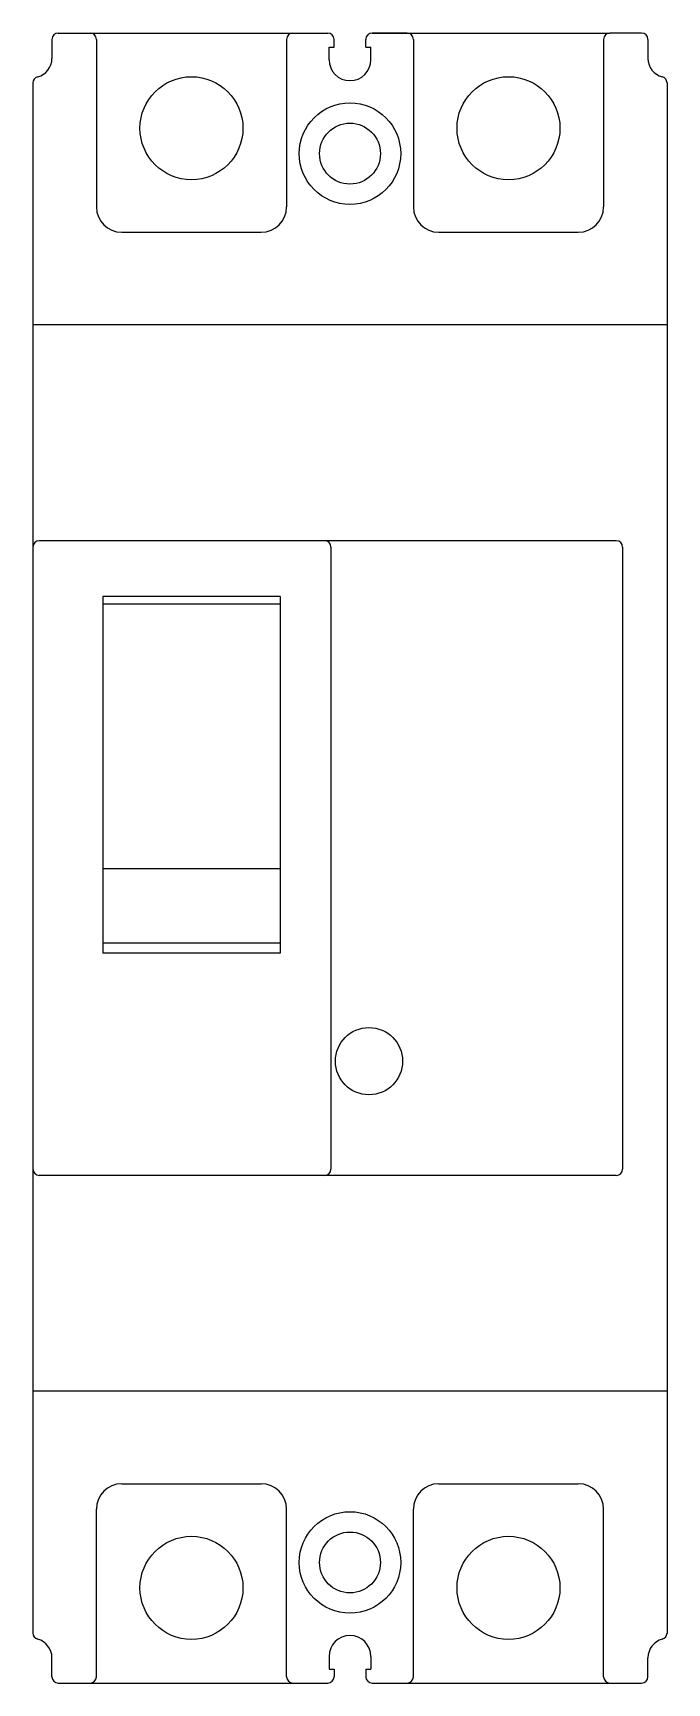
# Model space of a CAD drawing. Header units: inches. Extents: x 63 to 113, y 46 to 176.
import ezdxf

# ---------------------------------------------------------------- set-up
doc = ezdxf.new("R2010")
doc.units = ezdxf.units.IN
doc.header["$MEASUREMENT"] = 0

msp = doc.modelspace()

# ---------------------------------------------------------------- linework, layer by layer
for p, q in [((65.36, 175.83), (67.86, 175.83)), ((67.86, 175.83), (86.61, 175.83)), ((83.86, 175.83), (86.61, 175.83)), ((92.86, 175.83), (90.11, 175.83)), ((90.11, 175.83), (108.86, 175.83)), ((111.36, 175.83), (108.86, 175.83)), ((64.86, 175.33), (64.86, 173.83)), ((68.36, 175.33), (68.36, 162.13)), ((83.36, 175.33), (83.36, 162.13)), ((86.71, 174.73), (87.11, 174.73)), ((86.71, 173.73), (86.71, 174.73)), ((87.11, 174.73), (87.11, 175.33)), ((89.61, 174.73), (89.61, 175.33)), ((89.61, 174.73), (90.01, 174.73)), ((90.01, 173.73), (90.01, 174.73)), ((93.36, 175.33), (93.36, 162.13)), ((108.36, 175.33), (108.36, 162.13)), ((111.86, 175.33), (111.86, 173.83)), ((63.36, 171.9), (63.36, 49.77)), ((113.36, 171.9), (113.36, 49.77)), ((70.36, 160.13), (81.36, 160.13)), ((95.36, 160.13), (106.36, 160.13)), ((113.36, 152.83), (63.36, 152.83)), ((63.36, 135.33), (63.36, 86.33)), ((109.36, 135.83), (63.86, 135.83)), ((86.86, 135.33), (86.86, 86.33)), ((109.86, 135.33), (109.86, 86.33)), ((68.86, 131.43), (68.86, 103.33)), ((82.86, 131.43), (68.86, 131.43)), ((82.86, 131.43), (82.86, 103.33)), ((82.86, 130.83), (68.86, 130.83)), ((82.86, 109.97), (68.86, 109.97)), ((82.86, 104.13), (68.86, 104.13)), ((82.86, 103.33), (68.86, 103.33)), ((109.36, 85.83), (63.86, 85.83)), ((113.36, 68.83), (63.36, 68.83)), ((70.36, 61.53), (81.36, 61.53)), ((95.36, 61.53), (106.36, 61.53)), ((68.36, 46.33), (68.36, 59.53)), ((83.36, 46.33), (83.36, 59.53)), ((93.36, 46.33), (93.36, 59.53)), ((108.36, 46.33), (108.36, 59.53)), ((64.86, 46.33), (64.86, 47.83)), ((86.71, 47.93), (86.71, 46.93)), ((86.71, 46.93), (87.11, 46.93)), ((87.11, 46.93), (87.11, 46.33)), ((89.61, 46.93), (90.01, 46.93)), ((89.61, 46.93), (89.61, 46.33)), ((90.01, 47.93), (90.01, 46.93)), ((111.86, 46.33), (111.86, 47.83)), ((65.36, 45.83), (67.86, 45.83)), ((67.86, 45.83), (86.61, 45.83)), ((83.86, 45.83), (86.61, 45.83)), ((90.11, 45.83), (92.86, 45.83)), ((90.11, 45.83), (108.86, 45.83)), ((108.86, 45.83), (111.36, 45.83))]:
    msp.add_line(p, q)
for centre, radius in [((75.86, 168.33), 4.06), ((100.86, 168.33), 4.06), ((88.36, 166.33), 4), ((88.36, 166.33), 2.4), ((89.86, 94.83), 2.65), ((88.36, 55.33), 4), ((75.86, 53.33), 4.06), ((88.36, 55.33), 2.4), ((100.86, 53.33), 4.06)]:
    msp.add_circle(centre, radius)
for centre, radius, start, end in [((65.36, 175.33), 0.5, 90, 180), ((67.86, 175.33), 0.5, 0, 90), ((83.86, 175.33), 0.5, 90, 180), ((86.61, 175.33), 0.5, 0, 90), ((90.11, 175.33), 0.5, 90, 180), ((92.86, 175.33), 0.5, 0, 90), ((108.86, 175.33), 0.5, 90, 180), ((111.36, 175.33), 0.5, 0, 90), ((63.36, 173.83), 1.5, 284.4775, 0), ((88.36, 173.73), 1.65, 180, 0), ((113.36, 173.83), 1.5, 180, 255.5225), ((63.86, 171.9), 0.5, 104.4775, 180), ((112.86, 171.9), 0.5, 0, 75.5225), ((70.36, 162.13), 2, 180, 270), ((81.36, 162.13), 2, 270, 0), ((95.36, 162.13), 2, 180, 270), ((106.36, 162.13), 2, 270, 0), ((63.86, 135.33), 0.5, 90, 180), ((86.36, 135.33), 0.5, 0, 90), ((109.36, 135.33), 0.5, 0, 90), ((63.86, 86.33), 0.5, 180, 270), ((63.86, 86.33), 0.5, 180, 270), ((86.36, 86.33), 0.5, 270, 0), ((86.36, 86.33), 0.5, 270, 0), ((109.36, 86.33), 0.5, 270, 0), ((70.36, 59.53), 2, 90, 180), ((81.36, 59.53), 2, 0, 90), ((95.36, 59.53), 2, 90, 180), ((106.36, 59.53), 2, 0, 90), ((63.86, 49.77), 0.5, 180, 255.5225), ((88.36, 47.93), 1.65, 0, 180), ((112.86, 49.77), 0.5, 284.4775, 0), ((63.36, 47.83), 1.5, 0, 75.5225), ((113.36, 47.83), 1.5, 104.4775, 180), ((65.36, 46.33), 0.5, 180, 270), ((67.86, 46.33), 0.5, 270, 0), ((83.86, 46.33), 0.5, 180, 270), ((86.61, 46.33), 0.5, 270, 0), ((90.11, 46.33), 0.5, 180, 270), ((92.86, 46.33), 0.5, 270, 0), ((108.86, 46.33), 0.5, 180, 270), ((111.36, 46.33), 0.5, 270, 0)]:
    msp.add_arc(centre, radius, start, end)

doc.saveas('drawing.dxf')
